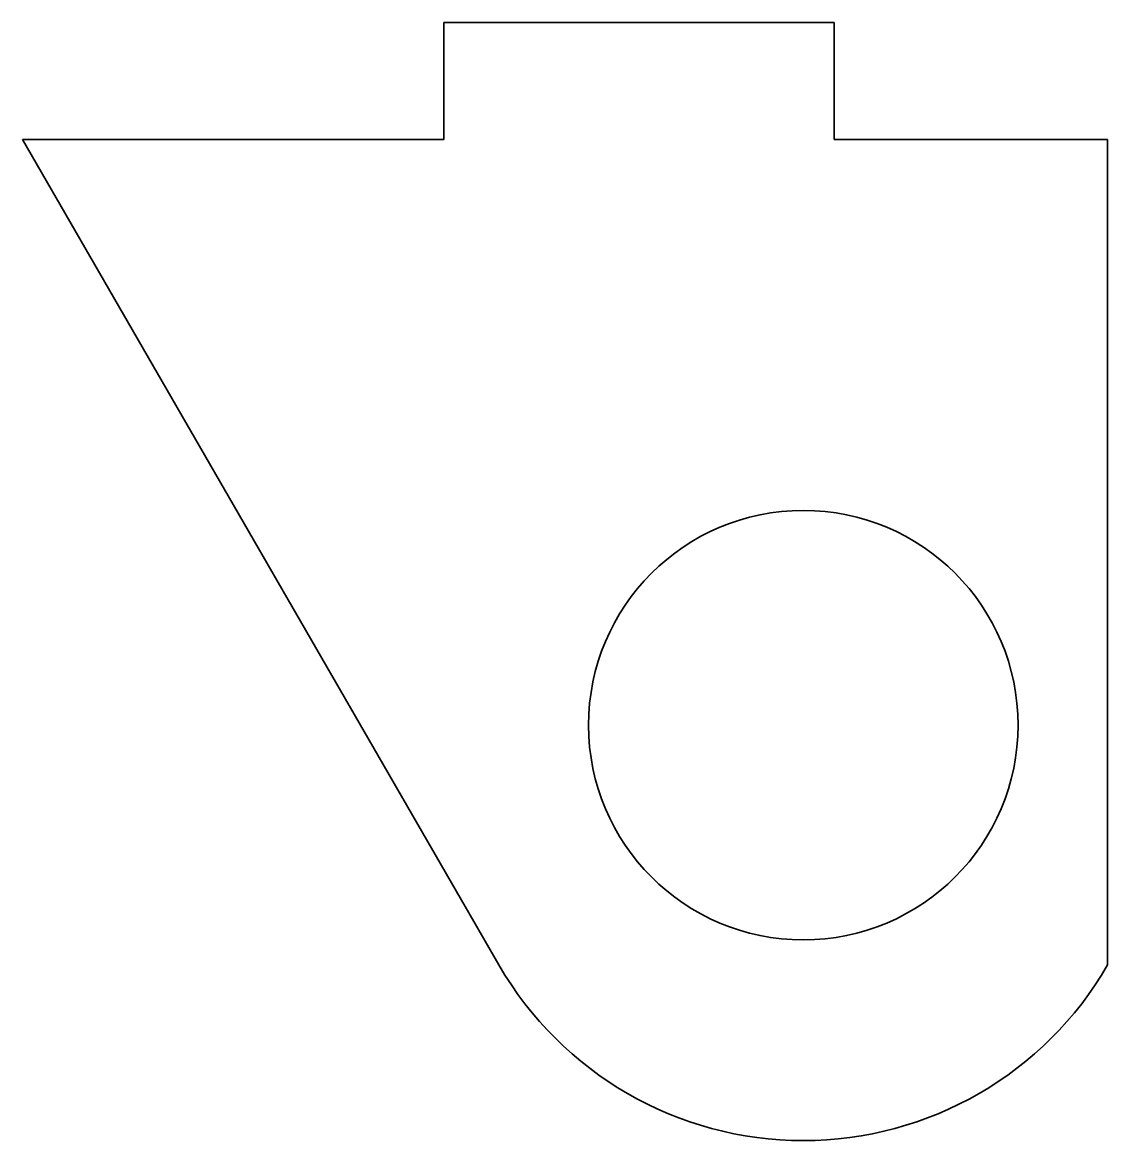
# Model space of a CAD drawing. Header units: inches. Extents: x 0 to 27.8, y -0.5 to 28.1.
import ezdxf

# ---------------------------------------------------------------- set-up
doc = ezdxf.new("R2010")
doc.units = ezdxf.units.IN
doc.header["$MEASUREMENT"] = 0
doc.layers.add('SIMUMAK Visible (ISO)', color=7, linetype='Continuous', lineweight=35)

# ---------------------------------------------------------------- blocks, each defined once
blk = doc.blocks.new('SMB-01-SAH-01_Sheet_15_SMB-01-SAH-01')
at = {"layer": 'SIMUMAK Visible (ISO)'}
for p, q in [((-3.103, 11.321), (-3.103, 14.321)), ((-3.103, 14.321), (6.897, 14.321)), ((6.897, 14.321), (6.897, 11.321)), ((-1.691, -9.821), (-13.897, 11.321)), ((-13.897, 11.321), (-3.103, 11.321)), ((6.897, 11.321), (13.897, 11.321)), ((13.897, -9.821), (13.897, 11.321))]:
    blk.add_line(p, q, dxfattribs=at)
blk.add_circle((6.103, -3.679), 5.5, dxfattribs=at)
at = {"layer": 'SIMUMAK Visible (ISO)', "extrusion": (0, 0, -1)}
blk.add_arc((-6.103, -5.321), 9, 210, 330, dxfattribs=at)

msp = doc.modelspace()

# ---------------------------------------------------------------- block references
msp.add_blockref('SMB-01-SAH-01_Sheet_15_SMB-01-SAH-01', (13.897, 13.778))

doc.saveas('drawing.dxf')
